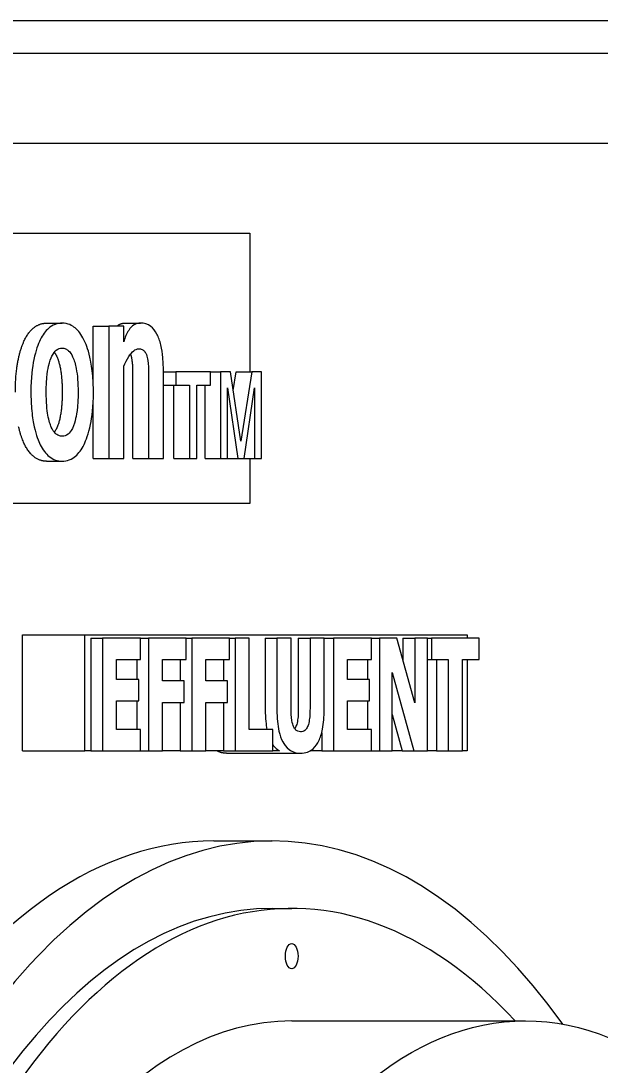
# Model space of a CAD drawing. Header units: inches. Extents: x 12 to 318, y 5 to 204.
# Drawn here: x 159.859 to 161.469, y 84.769 to 87.669 of the extents above; entities that cross this region are included whole.
import ezdxf

# ---------------------------------------------------------------- set-up
doc = ezdxf.new("R2010")
doc.units = ezdxf.units.IN
doc.header["$LTSCALE"] = 9.5
doc.header["$MEASUREMENT"] = 0
doc.layers.add('Dimension', color=7, linetype='Continuous', lineweight=25)
doc.layers.add('Visible', color=7, linetype='Continuous', lineweight=18)
doc.styles.add('Standard D-E', font='arial.ttf')
doc.dimstyles.new('in [mm] D-E NeptuneBenson', dxfattribs={"dimscale": 9.5, "dimtxt": 0.15, "dimasz": 0.098425, "dimexe": 0.125, "dimexo": 0.063, "dimgap": 0.031496, "dimtad": 0, "dimtih": 1, "dimtoh": 1, "dimdec": 4, "dimrnd": 1e-08, "dimzin": 3, "dimdsep": 46, "dimlunit": 5, "dimtxsty": 'Standard D-E', "dimcen": 0.09, "dimdle": 0.393701, "dimclrd": 256, "dimclre": 256, "dimclrt": 256, "dimadec": 1, "dimazin": 1, "dimtfac": 1, "dimtofl": 0, "dimtmove": 0, "dimatfit": 3, "dimfxl": 1, "dimfrac": 1, "dimtolj": 1, "dimtzin": 4, "dimlwd": -1, "dimlwe": -1, "dimarcsym": 0})

# ---------------------------------------------------------------- blocks, each defined once
blk = doc.blocks.new('*D26')
at = {"layer": 'Defpoints', "color": 0, "transparency": 16777216}
for p in [(157.7973, 101.0394), (159.2025, 28.0594), (174.6379, 28.0594)]:
    blk.add_point(p, dxfattribs=at)
at = {"layer": 'Dimension', "transparency": 16777216}
for p, q in [((158.3958, 101.0394), (175.8254, 101.0394)), ((174.6379, 100.1043), (174.6379, 83.8203)), ((174.6379, 28.9944), (174.6379, 79.3409)), ((159.801, 28.0594), (175.8254, 28.0594))]:
    blk.add_line(p, q, dxfattribs=at)
for points in [[(174.4821, 100.1043), (174.7938, 100.1043), (174.6379, 101.0394)], [(174.4821, 28.9944), (174.7938, 28.9944), (174.6379, 28.0594)]]:
    blk.add_solid(points, dxfattribs=at)
at = {"layer": 'Dimension', "transparency": 16777216, "char_height": 1.425, "attachment_point": 5, "style": 'Standard D-E'}
for s, insert in [('\\A1; 73 in', (174.6379, 82.6078)), ('\\A1;[1853.7 mm]', (174.6379, 80.3681))]:
    blk.add_mtext(s, dxfattribs=dict(at, insert=insert))
blk = doc.blocks.new('*D27')
at = {"layer": 'Defpoints', "color": 0, "transparency": 16777216}
for p in [(144.7973, 108.3374), (183.9102, 108.3374), (159.2025, 28.0594)]:
    blk.add_point(p, dxfattribs=at)
at = {"layer": 'Dimension', "transparency": 16777216}
for p, q in [((145.3958, 108.3374), (185.0977, 108.3374)), ((183.9102, 107.4023), (183.9102, 71.1501)), ((183.9102, 28.9944), (183.9102, 65.2466)), ((159.801, 28.0594), (185.0977, 28.0594))]:
    blk.add_line(p, q, dxfattribs=at)
for points in [[(183.7543, 107.4023), (184.066, 107.4023), (183.9102, 108.3374)], [(183.7543, 28.9944), (184.066, 28.9944), (183.9102, 28.0594)]]:
    blk.add_solid(points, dxfattribs=at)
at = {"layer": 'Dimension', "transparency": 16777216, "char_height": 1.425, "attachment_point": 5, "style": 'Standard D-E'}
for s, insert in [('\\A1; 80{\\H1x;\\S1#4;} in', (183.9102, 69.9376)), ('\\A1;[2039.1 mm]', (183.9102, 66.9859))]:
    blk.add_mtext(s, dxfattribs=dict(at, insert=insert))

msp = doc.modelspace()

# ---------------------------------------------------------------- linework, layer by layer
at = {"layer": 'Visible'}
for p, q in [((161.731927, 87.669365), (155.331927, 87.669365)), ((155.526687, 87.579365), (162.276687, 87.579365)), ((155.948562, 87.32933), (161.854812, 87.32933)), ((157.307937, 87.07933), (160.495437, 87.07933)), ((160.495437, 87.07933), (160.495437, 86.69433)), ((159.930882, 86.829836), (159.974184, 86.829836)), ((160.060582, 86.821739), (160.103883, 86.821739)), ((160.060582, 86.659879), (160.060582, 86.821739)), ((160.145128, 86.821739), (160.103883, 86.821739)), ((160.103883, 86.821739), (160.103883, 86.45433)), ((160.145128, 86.77771), (160.145128, 86.821739)), ((160.148386, 86.829836), (160.191687, 86.829836)), ((160.145128, 86.45433), (160.145128, 86.709896)), ((160.255697, 86.69433), (160.28999, 86.69433)), ((160.386306, 86.69433), (160.28999, 86.69433)), ((160.28999, 86.69433), (160.28999, 86.657407)), ((160.386306, 86.657407), (160.386306, 86.69433)), ((160.386306, 86.69433), (160.414609, 86.69433)), ((160.441815, 86.69433), (160.414609, 86.69433)), ((160.414609, 86.69433), (160.414609, 86.45433)), ((160.471086, 86.502427), (160.441815, 86.69433)), ((160.449614, 86.6432), (160.457542, 86.69433)), ((160.457542, 86.69433), (160.500844, 86.69433)), ((160.500844, 86.69433), (160.471086, 86.502427)), ((160.527929, 86.69433), (160.500844, 86.69433)), ((160.527929, 86.45433), (160.527929, 86.69433)), ((160.170906, 86.45433), (160.170906, 86.688641)), ((160.214207, 86.688641), (160.214207, 86.45433)), ((160.255705, 86.45433), (160.255705, 86.691172)), ((160.255705, 86.657407), (160.28999, 86.657407)), ((160.284583, 86.45433), (160.284583, 86.657407)), ((160.28999, 86.657407), (160.327885, 86.657407)), ((160.327885, 86.657407), (160.327885, 86.45433)), ((160.348168, 86.657407), (160.386306, 86.657407)), ((160.348168, 86.45433), (160.348168, 86.657407)), ((160.371307, 86.45433), (160.371307, 86.657407)), ((160.434042, 86.650119), (160.462463, 86.45433)), ((160.434042, 86.45433), (160.434042, 86.650119)), ((160.479831, 86.45433), (160.508374, 86.650119)), ((160.508374, 86.650119), (160.508374, 86.45433)), ((160.060582, 86.45433), (160.060582, 86.616185)), ((159.930882, 86.446232), (159.974184, 86.446232)), ((160.060582, 86.45433), (160.103883, 86.45433)), ((160.103883, 86.45433), (160.145128, 86.45433)), ((160.170906, 86.45433), (160.214207, 86.45433)), ((160.214207, 86.45433), (160.255705, 86.45433)), ((160.284583, 86.45433), (160.327885, 86.45433)), ((160.327885, 86.45433), (160.348168, 86.45433)), ((160.371307, 86.45433), (160.414609, 86.45433)), ((160.414609, 86.45433), (160.434042, 86.45433)), ((160.434042, 86.45433), (160.462463, 86.45433)), ((160.462463, 86.45433), (160.479831, 86.45433)), ((160.479831, 86.45433), (160.508374, 86.45433)), ((160.495437, 86.45433), (160.495437, 86.32933)), ((160.508374, 86.45433), (160.527929, 86.45433)), ((160.495437, 86.32933), (157.882652, 86.32933)), ((159.86429, 85.96433), (160.037495, 85.96433)), ((159.86429, 85.64183), (159.86429, 85.96433)), ((160.037495, 85.96433), (161.099995, 85.96433)), ((160.037495, 85.64183), (160.037495, 85.96433)), ((160.053728, 85.95483), (160.053728, 85.64183)), ((160.053728, 85.95483), (160.086204, 85.95483)), ((160.191975, 85.95483), (160.086204, 85.95483)), ((160.086204, 85.95483), (160.086204, 85.64183)), ((160.191975, 85.95483), (160.213984, 85.95483)), ((160.191975, 85.895223), (160.191975, 85.95483)), ((160.31874, 85.95483), (160.213984, 85.95483)), ((160.213984, 85.95483), (160.213984, 85.64183)), ((160.31874, 85.95483), (160.334408, 85.95483)), ((160.31874, 85.895223), (160.31874, 85.95483)), ((160.439164, 85.95483), (160.334408, 85.95483)), ((160.334408, 85.95483), (160.334408, 85.64183)), ((160.439164, 85.895223), (160.439164, 85.95483)), ((160.439164, 85.95483), (160.454832, 85.95483)), ((160.494147, 85.95483), (160.454832, 85.95483)), ((160.454832, 85.95483), (160.454832, 85.64183)), ((160.494147, 85.701437), (160.494147, 85.95483)), ((160.538595, 85.95483), (160.538595, 85.754956)), ((160.538595, 85.95483), (160.571071, 85.95483)), ((160.610386, 85.95483), (160.571071, 85.95483)), ((160.571071, 85.95483), (160.571071, 85.754956)), ((160.610386, 85.759522), (160.610386, 85.95483)), ((160.630415, 85.95483), (160.630415, 85.759522)), ((160.630415, 85.95483), (160.662891, 85.95483)), ((160.702207, 85.95483), (160.662891, 85.95483)), ((160.662891, 85.95483), (160.662891, 85.759522)), ((160.702207, 85.95483), (160.727767, 85.95483)), ((160.702207, 85.75521), (160.702207, 85.95483)), ((160.833537, 85.95483), (160.727767, 85.95483)), ((160.727767, 85.95483), (160.727767, 85.64183)), ((160.833537, 85.95483), (160.855547, 85.95483)), ((160.833537, 85.895223), (160.833537, 85.95483)), ((160.90374, 85.95483), (160.855547, 85.95483)), ((160.855547, 85.95483), (160.855547, 85.64183)), ((160.953708, 85.775501), (160.90374, 85.95483)), ((160.921232, 85.95483), (160.921232, 85.892052)), ((160.921232, 85.95483), (160.953708, 85.95483)), ((160.989599, 85.95483), (160.953708, 85.95483)), ((160.953708, 85.95483), (160.953708, 85.775501)), ((160.989599, 85.64183), (160.989599, 85.95483)), ((160.989599, 85.95483), (161.000575, 85.95483)), ((161.132471, 85.95483), (161.000575, 85.95483)), ((161.000575, 85.95483), (161.000575, 85.895223)), ((161.099995, 85.96433), (161.099995, 85.95483)), ((161.132471, 85.895223), (161.132471, 85.95483)), ((160.125266, 85.840181), (160.125266, 85.895223)), ((160.125266, 85.895223), (160.191975, 85.895223)), ((160.181508, 85.895223), (160.181508, 85.840181)), ((160.253046, 85.836123), (160.253046, 85.895223)), ((160.253046, 85.895223), (160.31874, 85.895223)), ((160.301932, 85.895223), (160.301932, 85.836123)), ((160.37347, 85.895223), (160.439164, 85.895223)), ((160.37347, 85.836123), (160.37347, 85.895223)), ((160.422356, 85.895223), (160.422356, 85.836123)), ((160.766828, 85.840181), (160.766828, 85.895223)), ((160.766828, 85.895223), (160.833537, 85.895223)), ((160.823071, 85.895223), (160.823071, 85.840181)), ((160.989599, 85.895223), (161.000575, 85.895223)), ((161.000575, 85.895223), (161.046865, 85.895223)), ((161.014389, 85.895223), (161.014389, 85.64183)), ((161.046865, 85.895223), (161.046865, 85.64183)), ((161.08618, 85.64183), (161.08618, 85.895223)), ((161.08618, 85.895223), (161.132471, 85.895223)), ((161.099995, 85.895223), (161.099995, 85.64183)), ((160.891438, 85.64183), (160.891438, 85.859966)), ((160.891438, 85.859966), (160.951806, 85.64183)), ((160.186775, 85.840181), (160.125266, 85.840181)), ((160.186775, 85.780574), (160.186775, 85.840181)), ((160.31354, 85.836123), (160.253046, 85.836123)), ((160.31354, 85.776516), (160.31354, 85.836123)), ((160.433964, 85.836123), (160.37347, 85.836123)), ((160.433964, 85.776516), (160.433964, 85.836123)), ((160.828338, 85.840181), (160.766828, 85.840181)), ((160.828338, 85.780574), (160.828338, 85.840181)), ((160.125266, 85.701437), (160.125266, 85.780574)), ((160.125266, 85.780574), (160.186775, 85.780574)), ((160.181508, 85.780574), (160.181508, 85.701437)), ((160.253046, 85.64183), (160.253046, 85.776516)), ((160.253046, 85.776516), (160.31354, 85.776516)), ((160.301932, 85.776516), (160.301932, 85.64183)), ((160.37347, 85.64183), (160.37347, 85.776516)), ((160.37347, 85.776516), (160.433964, 85.776516)), ((160.422356, 85.776516), (160.422356, 85.64183)), ((160.766828, 85.780574), (160.828338, 85.780574)), ((160.766828, 85.701437), (160.766828, 85.780574)), ((160.823071, 85.780574), (160.823071, 85.701437)), ((160.891438, 85.742616), (160.91933, 85.64183)), ((160.191975, 85.701437), (160.125266, 85.701437)), ((160.191975, 85.64183), (160.191975, 85.701437)), ((160.559208, 85.701437), (160.494147, 85.701437)), ((160.559208, 85.64183), (160.559208, 85.701437)), ((160.695291, 85.691625), (160.695291, 85.64183)), ((160.833537, 85.701437), (160.766828, 85.701437)), ((160.833537, 85.64183), (160.833537, 85.701437)), ((159.86429, 85.64183), (160.037495, 85.64183)), ((160.053728, 85.64183), (160.037495, 85.64183)), ((160.053728, 85.64183), (160.086204, 85.64183)), ((160.086204, 85.64183), (160.191975, 85.64183)), ((160.191975, 85.64183), (160.213984, 85.64183)), ((160.213984, 85.64183), (160.253046, 85.64183)), ((160.301932, 85.64183), (160.253046, 85.64183)), ((160.301932, 85.64183), (160.334408, 85.64183)), ((160.334408, 85.64183), (160.37347, 85.64183)), ((160.422356, 85.64183), (160.37347, 85.64183)), ((160.422356, 85.64183), (160.454832, 85.64183)), ((160.430958, 85.635235), (160.636639, 85.635235)), ((160.454832, 85.64183), (160.559208, 85.64183)), ((160.577924, 85.64183), (160.559208, 85.64183)), ((160.695291, 85.64183), (160.663176, 85.64183)), ((160.695291, 85.64183), (160.727767, 85.64183)), ((160.727767, 85.64183), (160.833537, 85.64183)), ((160.833537, 85.64183), (160.855547, 85.64183)), ((160.855547, 85.64183), (160.891438, 85.64183)), ((160.91933, 85.64183), (160.891438, 85.64183)), ((160.91933, 85.64183), (160.951806, 85.64183)), ((160.951806, 85.64183), (160.989599, 85.64183)), ((161.014389, 85.64183), (160.989599, 85.64183)), ((161.014389, 85.64183), (161.046865, 85.64183)), ((161.046865, 85.64183), (161.08618, 85.64183)), ((161.099995, 85.64183), (161.08618, 85.64183)), ((160.39554, 85.39183), (160.557919, 85.39183)), ((160.557919, 85.20433), (160.612046, 85.20433)), ((160.612046, 84.89183), (161.261565, 84.89183))]:
    msp.add_line(p, q, dxfattribs=at)
for centre, major_axis, start_param, end_param in [((160.557919, 82.57933), (0, 2.8125), 5.67192986, 8.94884126), ((160.612046, 82.57933), (0, -2.625), 2.64866739, 6.33361033), ((160.39554, 82.57933), (0, 2.8125), 0, 1.2977393), ((160.557919, 82.57933), (0, -2.625), 3.14159265, 6.28318531), ((160.612046, 82.57933), (0, -2.3125), 3.14159265, 6.28318531)]:
    msp.add_ellipse(centre, major_axis=major_axis, ratio=0.5, start_param=start_param, end_param=end_param, dxfattribs=at)
for centre, major_axis in [((160.612046, 85.071726), (0, -0.035)), ((161.261565, 82.57933), (0, 2.3125))]:
    msp.add_ellipse(centre, major_axis=major_axis, ratio=0.5, dxfattribs=at)
for points in [[(159.844091, 86.638034), (159.844091, 86.683075), (159.85649, 86.753925), (159.87901, 86.804026), (159.911399, 86.829836), (159.930882, 86.829836)], [(160.126289, 86.821739), (160.136119, 86.829836), (160.148386, 86.829836)], [(160.430958, 85.635235), (160.416259, 85.635235), (160.404719, 85.64183)]]:
    msp.add_open_spline(points, degree=2, dxfattribs=at)
for points, degree, knots in [([(159.974184, 86.829836), (159.967537, 86.829836), (159.960908, 86.828709), (159.947092, 86.82336), (159.941133, 86.819262), (159.927719, 86.807703), (159.919963, 86.797301), (159.907413, 86.771792), (159.900742, 86.754263), (159.891201, 86.707511), (159.887392, 86.678801), (159.887392, 86.638034)], 3, [-1.56801299, -1.56801299, -1.56801299, -1.56801299, -1.35973826, -1.35973826, -1.12707481, -1.12707481, -0.69333235, -0.69333235, -0.31064426, -0.31064426, 0, 0, 0, 0]), ([(160.060975, 86.638034), (160.060975, 86.655472), (160.060261, 86.672978), (160.056578, 86.710149), (160.053732, 86.724896), (160.045876, 86.759466), (160.039322, 86.774741), (160.027681, 86.798051), (160.019446, 86.808799), (160.002067, 86.823089), (159.990403, 86.829836), (159.974184, 86.829836)], 3, [-0.854658685, -0.854658685, -0.854658685, -0.854658685, -0.788718433, -0.788718433, -0.711388555, -0.711388555, -0.52950742, -0.52950742, -0.247180323, -0.247180323, 0, 0, 0, 0]), ([(160.191687, 86.829836), (160.18567, 86.829836), (160.179675, 86.828375), (160.168569, 86.821553), (160.163637, 86.816599), (160.1534, 86.801172), (160.148805, 86.790128), (160.145128, 86.77771)], 3, [-0.286997863, -0.286997863, -0.286997863, -0.286997863, -0.195305384, -0.195305384, -0.109970073, -0.109970073, 0, 0, 0, 0]), ([(160.255705, 86.691172), (160.255705, 86.705493), (160.255193, 86.720106), (160.252731, 86.746239), (160.250976, 86.758146), (160.24565, 86.780649), (160.242096, 86.790909), (160.232649, 86.808834), (160.226975, 86.815632), (160.211555, 86.827405), (160.201474, 86.829836), (160.191687, 86.829836)], 3, [-0.549838036, -0.549838036, -0.549838036, -0.549838036, -0.440760651, -0.440760651, -0.347374274, -0.347374274, -0.251258835, -0.251258835, -0.149149172, -0.149149172, 0, 0, 0, 0]), ([(159.929902, 86.638034), (159.929902, 86.651517), (159.930343, 86.665496), (159.932828, 86.692482), (159.934661, 86.702663), (159.93943, 86.723818), (159.942841, 86.732372), (159.95012, 86.746955), (159.954366, 86.751611), (159.963, 86.758703), (159.968538, 86.760504), (159.974184, 86.760504)], 3, [-0.22807944, -0.22807944, -0.22807944, -0.22807944, -0.205294754, -0.205294754, -0.181748055, -0.181748055, -0.142221383, -0.142221383, -0.086038211, -0.086038211, 0, 0, 0, 0]), ([(159.974184, 86.760504), (159.977295, 86.760504), (159.980389, 86.759927), (159.987253, 86.757078), (159.990083, 86.754813), (159.996297, 86.749168), (160.000085, 86.743557), (160.00769, 86.727118), (160.010822, 86.715778), (160.016741, 86.685), (160.018465, 86.663781), (160.018465, 86.638034)], 3, [-0.485256347, -0.485256347, -0.485256347, -0.485256347, -0.453784115, -0.453784115, -0.414355835, -0.414355835, -0.320828378, -0.320828378, -0.196193606, -0.196193606, 0, 0, 0, 0]), ([(160.145128, 86.709896), (160.14932, 86.719593), (160.153986, 86.728934), (160.163315, 86.743359), (160.167975, 86.749066), (160.177536, 86.756513), (160.182253, 86.758479), (160.187132, 86.758479)], 3, [-0.254147783, -0.254147783, -0.254147783, -0.254147783, -0.156374809, -0.156374809, -0.074354364, -0.074354364, 0, 0, 0, 0]), ([(160.187132, 86.758479), (160.190225, 86.758479), (160.19341, 86.757974), (160.199015, 86.755407), (160.201537, 86.753551), (160.205953, 86.747988), (160.207408, 86.744936), (160.210168, 86.737589), (160.211338, 86.731818), (160.213698, 86.715079), (160.214207, 86.70175), (160.214207, 86.688641)], 3, [-0.243715019, -0.243715019, -0.243715019, -0.243715019, -0.209104446, -0.209104446, -0.179401679, -0.179401679, -0.150757457, -0.150757457, -0.099891353, -0.099891353, 0, 0, 0, 0]), ([(159.975164, 86.638034), (159.975164, 86.669411), (159.968332, 86.715463), (159.958144, 86.74204), (159.952493, 86.749016)], 2, [0, 0, 0, 1, 2, 2.7505137, 2.7505137, 2.7505137]), ([(160.170906, 86.688641), (160.170906, 86.728115), (160.164525, 86.743741), (160.164337, 86.744171)], 2, [0, 0, 0, 1, 1.02920813, 1.02920813, 1.02920813]), ([(159.887392, 86.638034), (159.887392, 86.620612), (159.888072, 86.603047), (159.891508, 86.567529), (159.894051, 86.553256), (159.901961, 86.517877), (159.908275, 86.502457), (159.920479, 86.478036), (159.928739, 86.467258), (159.949519, 86.450189), (159.961727, 86.446232), (159.974184, 86.446232)], 3, [-0.559807611, -0.559807611, -0.559807611, -0.559807611, -0.508752242, -0.508752242, -0.453813618, -0.453813618, -0.343491309, -0.343491309, -0.189844967, -0.189844967, 0, 0, 0, 0]), ([(159.974184, 86.515564), (159.970942, 86.515564), (159.967699, 86.516129), (159.960719, 86.519018), (159.957906, 86.521299), (159.951405, 86.52747), (159.94742, 86.533652), (159.940935, 86.548037), (159.937434, 86.557911), (159.931823, 86.589732), (159.929902, 86.609868), (159.929902, 86.638034)], 3, [-0.87203894, -0.87203894, -0.87203894, -0.87203894, -0.787716776, -0.787716776, -0.686621698, -0.686621698, -0.437031514, -0.437031514, -0.214626715, -0.214626715, 0, 0, 0, 0]), ([(159.952487, 86.52694), (159.958114, 86.533887), (159.968332, 86.560099), (159.975164, 86.606658), (159.975164, 86.638034)], 2, [1.24426444, 1.24426444, 1.24426444, 2, 3, 4, 4, 4]), ([(159.974184, 86.446232), (159.980706, 86.446232), (159.987204, 86.447346), (160.000971, 86.452656), (160.006883, 86.456768), (160.020221, 86.468129), (160.028093, 86.478675), (160.040799, 86.504445), (160.047587, 86.522142), (160.057194, 86.5692), (160.060975, 86.597833), (160.060975, 86.638034)], 3, [-1.52764829, -1.52764829, -1.52764829, -1.52764829, -1.33812293, -1.33812293, -1.12021306, -1.12021306, -0.68610543, -0.68610543, -0.3063334, -0.3063334, 0, 0, 0, 0]), ([(160.018465, 86.638034), (160.018465, 86.624469), (160.017986, 86.610542), (160.015316, 86.582659), (160.013303, 86.572116), (160.009852, 86.556899), (160.007025, 86.546704), (159.998321, 86.529258), (159.994121, 86.524558), (159.985375, 86.517368), (159.979833, 86.515564), (159.974184, 86.515564)], 3, [-0.322924908, -0.322924908, -0.322924908, -0.322924908, -0.268030343, -0.268030343, -0.208102325, -0.208102325, -0.144086963, -0.144086963, -0.086096364, -0.086096364, 0, 0, 0, 0]), ([(159.930882, 86.446232), (159.911399, 86.446232), (159.879263, 86.472042), (159.85902, 86.516128), (159.853301, 86.541845)], 2, [0, 0, 0, 1, 2, 2.77781526, 2.77781526, 2.77781526]), ([(160.538595, 85.754956), (160.538595, 85.744451), (160.539001, 85.733851), (160.54072, 85.715977), (160.541762, 85.708564), (160.543191, 85.701437)], 3, [-0.821877976, -0.821877976, -0.821877976, -0.821877976, -0.654433498, -0.654433498, -0.531830613, -0.531830613, -0.531830613, -0.531830613]), ([(160.571071, 85.754956), (160.571071, 85.744451), (160.571477, 85.733851), (160.573356, 85.714318), (160.57471, 85.705315), (160.579246, 85.685521), (160.582758, 85.675586), (160.590618, 85.660857), (160.596156, 85.652091), (160.615053, 85.637811), (160.626031, 85.635235), (160.636639, 85.635235)], 3, [-0.821877976, -0.821877976, -0.821877976, -0.821877976, -0.654433498, -0.654433498, -0.504909579, -0.504909579, -0.307478412, -0.307478412, -0.16166829, -0.16166829, 0, 0, 0, 0]), ([(160.636639, 85.694842), (160.634016, 85.694842), (160.631345, 85.695266), (160.62656, 85.697307), (160.624397, 85.698765), (160.62029, 85.703192), (160.618455, 85.706144), (160.615546, 85.713188), (160.613918, 85.718257), (160.610907, 85.736599), (160.610386, 85.748526), (160.610386, 85.759522)], 3, [-0.357819749, -0.357819749, -0.357819749, -0.357819749, -0.281802872, -0.281802872, -0.21609433, -0.21609433, -0.146681317, -0.146681317, -0.083787292, -0.083787292, 0, 0, 0, 0]), ([(160.630415, 85.759522), (160.630415, 85.751951), (160.630179, 85.744083), (160.62899, 85.730603), (160.628153, 85.724501), (160.625611, 85.713834), (160.624147, 85.709935), (160.62184, 85.705576), (160.621137, 85.704434), (160.620398, 85.703399)], 3, [-0.217363441, -0.217363441, -0.217363441, -0.217363441, -0.17163752, -0.17163752, -0.134758966, -0.134758966, -0.100390194, -0.100390194, -0.086453699, -0.086453699, -0.086453699, -0.086453699]), ([(160.662891, 85.759522), (160.662891, 85.751951), (160.662655, 85.744083), (160.661466, 85.730603), (160.660629, 85.724501), (160.658087, 85.713834), (160.656623, 85.709935), (160.653045, 85.703174), (160.650785, 85.700487), (160.644619, 85.695805), (160.640565, 85.694842), (160.636639, 85.694842)], 3, [-0.217363441, -0.217363441, -0.217363441, -0.217363441, -0.17163752, -0.17163752, -0.134758966, -0.134758966, -0.100390194, -0.100390194, -0.059831536, -0.059831536, 0, 0, 0, 0]), ([(160.636639, 85.635235), (160.642976, 85.635235), (160.649415, 85.636123), (160.661071, 85.640318), (160.666421, 85.643322), (160.678693, 85.654153), (160.683679, 85.662079), (160.691859, 85.678939), (160.695296, 85.689915), (160.701004, 85.718947), (160.702207, 85.737212), (160.702207, 85.75521)], 3, [-0.433604472, -0.433604472, -0.433604472, -0.433604472, -0.370673963, -0.370673963, -0.316022801, -0.316022801, -0.237534002, -0.237534002, -0.137141706, -0.137141706, 0, 0, 0, 0]), ([(160.559202, 85.659766), (160.562467, 85.65493), (160.566836, 85.649706), (160.574373, 85.64401), (160.576137, 85.642851), (160.577924, 85.64183)], 3, [-0.256125071, -0.256125071, -0.256125071, -0.256125071, -0.16166829, -0.16166829, -0.133487705, -0.133487705, -0.133487705, -0.133487705])]:
    msp.add_open_spline(points, degree=degree, knots=knots, dxfattribs=at)

# ---------------------------------------------------------------- dimensions: what is measured, and where the dimension line sits
at = {"layer": 'Dimension'}
for base, p1, p2, text, picture, middle in [((183.910165, 108.337365), (159.202494, 28.059365), (144.797257, 108.337365), ' <> in\\X[2039.1 mm]', '*D27', (183.910165, 68.198365)), ((174.63792, 28.059365), (157.797257, 101.039365), (159.202494, 28.059365), ' <> in\\X[1853.7 mm]', '*D26', (174.63792, 81.580566))]:
    dim = msp.add_linear_dim(base=base, p1=p1, p2=p2, angle=90, text=text, dimstyle='in [mm] D-E NeptuneBenson', override={"dimgap": 0.031496, "dimdec": 4, "dimpost": '', "dimtol": 0, "dimlim": 0, "dimtp": 0, "dimtm": 0, "dimtdec": 2, "dimatfit": 1}, dxfattribs=at)
    dim.commit()
    dim.dimension.update_dxf_attribs({"geometry": picture, "text_midpoint": middle, "dimtype": 160})

doc.saveas('drawing.dxf')
